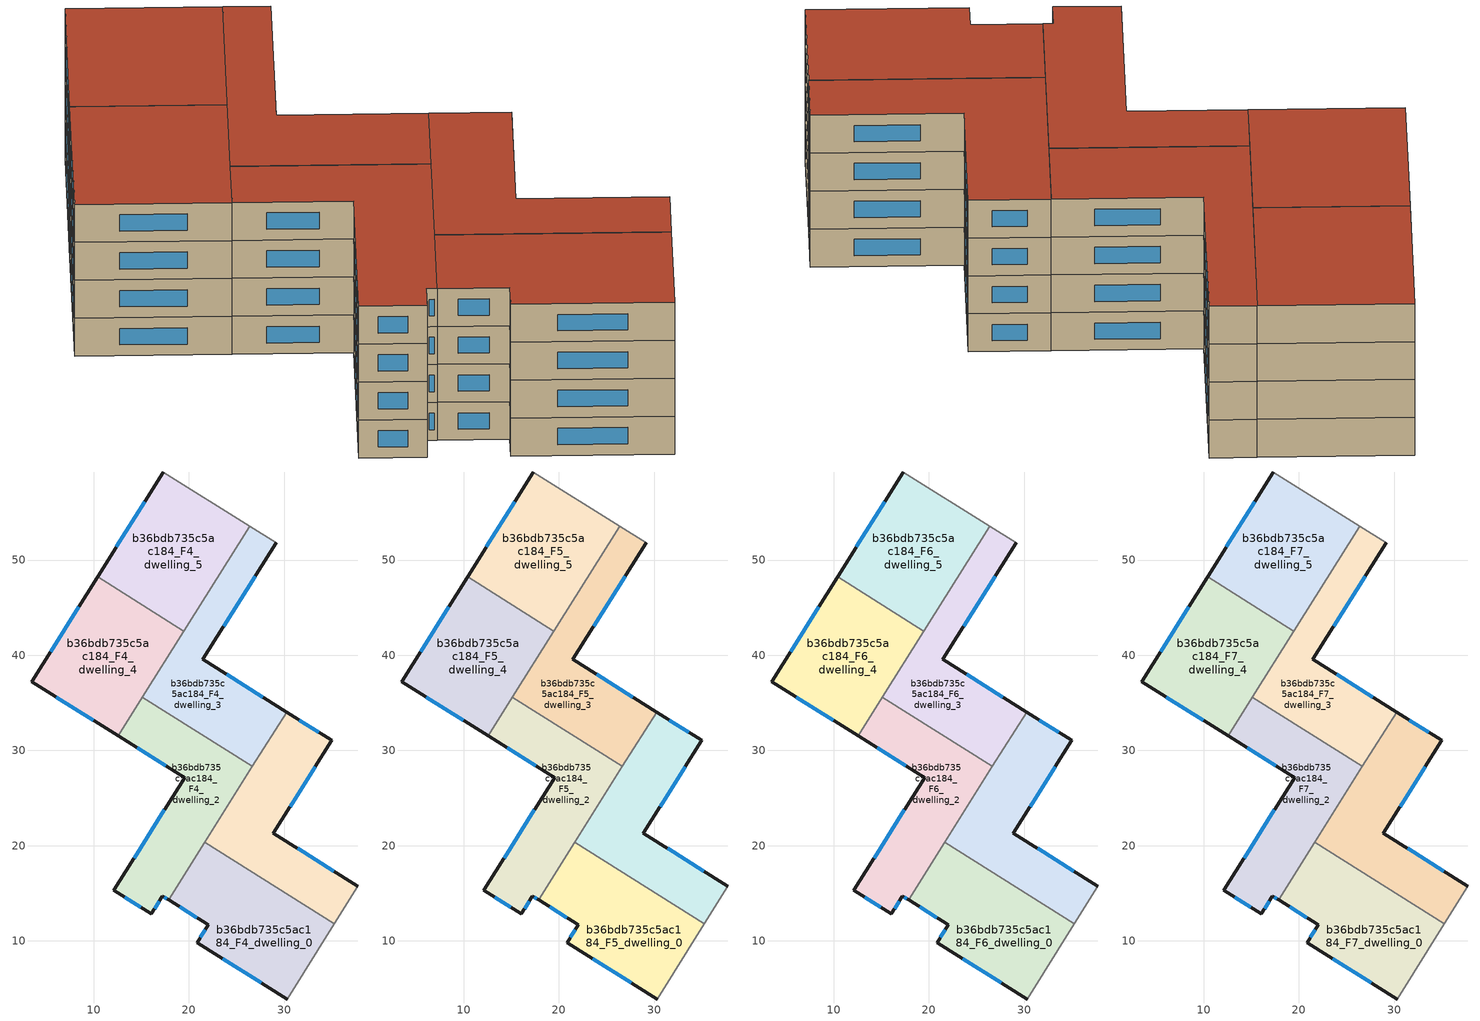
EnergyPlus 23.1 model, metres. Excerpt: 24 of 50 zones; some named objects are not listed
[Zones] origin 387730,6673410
b36bdb735c5ac184_F4_dwelling_0
 floor to b36bdb735c5ac184_F3_dwelling_0 (EU_floor_Construction): 35.28,11.8 30.32,3.89 20.87,9.82 22.04,11.69 17.88,14.3 21.67,20.34 z12
 wall outside (EU_wall_Construction): 17.88,14.3 22.04,11.69 20.87,9.82 30.32,3.89 z12:15
 wall to b36bdb735c5ac184_F4_dwelling_1 (EU_wall_Construction): 35.28,11.8 21.67,20.34 z12:15
 wall adiabatic (EU_wall_Construction): 30.32,3.89 35.28,11.8 z12:15
 wall to b36bdb735c5ac184_F4_dwelling_2 (EU_wall_Construction): 21.67,20.34 17.88,14.3 z12:15
 window (EU_Window_Construction): 19.07,13.55 20.85,12.43 / 23.57,8.12 27.62,5.58 / 21.71,11.15 21.2,10.35 z12.86:14.14
b36bdb735c5ac184_F4_dwelling_1
 floor to b36bdb735c5ac184_F3_dwelling_1 (EU_floor_Construction): 35.01,31.05 28.89,21.29 37.75,15.73 35.28,11.8 21.67,20.34 30.26,34.04 z12
 wall outside (EU_wall_Construction): 37.75,15.73 28.89,21.29 35.01,31.05 30.26,34.04 z12:15
 wall adiabatic (EU_wall_Construction): 35.28,11.8 37.75,15.73 z12:15
 wall to b36bdb735c5ac184_F4_dwelling_3 (EU_wall_Construction): 30.26,34.04 26.68,28.33 z12:15
 wall to b36bdb735c5ac184_F4_dwelling_2 (EU_wall_Construction): 26.68,28.33 21.67,20.34 z12:15
 window (EU_Window_Construction): 33.66,31.9 31.62,33.18 / 30.64,24.08 33.26,28.26 / 35.22,17.32 31.42,19.7 z12.86:14.14
b36bdb735c5ac184_F4_dwelling_2
 floor to b36bdb735c5ac184_F3_dwelling_2 (EU_floor_Construction): 26.68,28.33 17.88,14.3 17.23,14.71 16.06,12.84 12.13,15.3 19.56,27.13 12.56,31.52 15.12,35.59 z12
 wall outside (EU_wall_Construction): 12.56,31.52 19.56,27.13 12.13,15.3 16.06,12.84 17.23,14.71 17.88,14.3 z12:15
 wall to b36bdb735c5ac184_F4_dwelling_3 (EU_wall_Construction): 26.68,28.33 15.12,35.59 z12:15
 wall to b36bdb735c5ac184_F4_dwelling_4 (EU_wall_Construction): 15.12,35.59 12.56,31.52 z12:15
 window (EU_Window_Construction): 13.26,14.6 14.94,13.54 / 17.44,23.75 14.26,18.68 / 14.56,30.27 17.56,28.39 / 17.42,14.59 17.69,14.42 / 16.39,13.37 16.9,14.17 z12.86:14.14
b36bdb735c5ac184_F4_dwelling_3
 floor to b36bdb735c5ac184_F3_dwelling_3 (EU_floor_Construction): 29.16,51.82 21.47,39.55 30.26,34.04 26.68,28.33 15.12,35.59 26.39,53.56 z12
 wall outside (EU_wall_Construction): 30.26,34.04 21.47,39.55 29.16,51.82 z12:15
 wall adiabatic (EU_wall_Construction): 29.16,51.82 26.39,53.56 z12:15
 wall to b36bdb735c5ac184_F4_dwelling_5 (EU_wall_Construction): 26.39,53.56 19.48,42.54 z12:15
 wall to b36bdb735c5ac184_F4_dwelling_4 (EU_wall_Construction): 19.48,42.54 15.12,35.59 z12:15
 window (EU_Window_Construction): 23.66,43.06 26.96,48.32 / 27.75,35.61 23.98,37.98 z12.86:14.14
b36bdb735c5ac184_F4_dwelling_4
 floor to b36bdb735c5ac184_F3_dwelling_4 (EU_floor_Construction): 19.48,42.54 12.56,31.52 3.49,37.21 10.41,48.23 z12
 wall outside (EU_wall_Construction): 10.41,48.23 3.49,37.21 12.56,31.52 z12:15
 wall to b36bdb735c5ac184_F4_dwelling_5 (EU_wall_Construction): 19.48,42.54 10.41,48.23 z12:15
 window (EU_Window_Construction): 6.08,35.59 9.97,33.15 / 8.43,45.08 5.47,40.36 z12.86:14.14
b36bdb735c5ac184_F4_dwelling_5
 floor to b36bdb735c5ac184_F3_dwelling_5 (EU_floor_Construction): 26.39,53.56 19.48,42.54 10.41,48.23 17.32,59.25 z12
 wall outside (EU_wall_Construction): 17.32,59.25 10.41,48.23 z12:15
 wall adiabatic (EU_wall_Construction): 26.39,53.56 17.32,59.25 z12:15
 window (EU_Window_Construction): 15.35,56.1 12.38,51.38 z12.86:14.14
b36bdb735c5ac184_F5_dwelling_0
 floor to b36bdb735c5ac184_F4_dwelling_0 (EU_floor_Construction): 35.28,11.8 30.32,3.89 20.87,9.82 22.04,11.69 17.88,14.3 21.67,20.34 z15
 wall outside (EU_wall_Construction): 17.88,14.3 22.04,11.69 20.87,9.82 30.32,3.89 z15:18
 wall to b36bdb735c5ac184_F5_dwelling_1 (EU_wall_Construction): 35.28,11.8 21.67,20.34 z15:18
 wall adiabatic (EU_wall_Construction): 30.32,3.89 35.28,11.8 z15:18
 wall to b36bdb735c5ac184_F5_dwelling_2 (EU_wall_Construction): 21.67,20.34 17.88,14.3 z15:18
 window (EU_Window_Construction): 19.07,13.55 20.85,12.43 / 23.57,8.12 27.62,5.58 / 21.71,11.15 21.2,10.35 z15.86:17.14
b36bdb735c5ac184_F5_dwelling_1
 floor to b36bdb735c5ac184_F4_dwelling_1 (EU_floor_Construction): 35.01,31.05 28.89,21.29 37.75,15.73 35.28,11.8 21.67,20.34 30.26,34.04 z15
 wall outside (EU_wall_Construction): 37.75,15.73 28.89,21.29 35.01,31.05 30.26,34.04 z15:18
 wall adiabatic (EU_wall_Construction): 35.28,11.8 37.75,15.73 z15:18
 wall to b36bdb735c5ac184_F5_dwelling_3 (EU_wall_Construction): 30.26,34.04 26.68,28.33 z15:18
 wall to b36bdb735c5ac184_F5_dwelling_2 (EU_wall_Construction): 26.68,28.33 21.67,20.34 z15:18
 window (EU_Window_Construction): 33.66,31.9 31.62,33.18 / 30.64,24.08 33.26,28.26 / 35.22,17.32 31.42,19.7 z15.86:17.14
b36bdb735c5ac184_F5_dwelling_2
 floor to b36bdb735c5ac184_F4_dwelling_2 (EU_floor_Construction): 26.68,28.33 17.88,14.3 17.23,14.71 16.06,12.84 12.13,15.3 19.56,27.13 12.56,31.52 15.12,35.59 z15
 wall outside (EU_wall_Construction): 12.56,31.52 19.56,27.13 12.13,15.3 16.06,12.84 17.23,14.71 17.88,14.3 z15:18
 wall to b36bdb735c5ac184_F5_dwelling_3 (EU_wall_Construction): 26.68,28.33 15.12,35.59 z15:18
 wall to b36bdb735c5ac184_F5_dwelling_4 (EU_wall_Construction): 15.12,35.59 12.56,31.52 z15:18
 window (EU_Window_Construction): 13.26,14.6 14.94,13.54 / 17.44,23.75 14.26,18.68 / 14.56,30.27 17.56,28.39 / 17.42,14.59 17.69,14.42 / 16.39,13.37 16.9,14.17 z15.86:17.14
b36bdb735c5ac184_F5_dwelling_3
 floor to b36bdb735c5ac184_F4_dwelling_3 (EU_floor_Construction): 29.16,51.82 21.47,39.55 30.26,34.04 26.68,28.33 15.12,35.59 26.39,53.56 z15
 wall outside (EU_wall_Construction): 30.26,34.04 21.47,39.55 29.16,51.82 z15:18
 wall adiabatic (EU_wall_Construction): 29.16,51.82 26.39,53.56 z15:18
 wall to b36bdb735c5ac184_F5_dwelling_5 (EU_wall_Construction): 26.39,53.56 19.48,42.54 z15:18
 wall to b36bdb735c5ac184_F5_dwelling_4 (EU_wall_Construction): 19.48,42.54 15.12,35.59 z15:18
 window (EU_Window_Construction): 23.66,43.06 26.96,48.32 / 27.75,35.61 23.98,37.98 z15.86:17.14
b36bdb735c5ac184_F5_dwelling_4
 floor to b36bdb735c5ac184_F4_dwelling_4 (EU_floor_Construction): 19.48,42.54 12.56,31.52 3.49,37.21 10.41,48.23 z15
 wall outside (EU_wall_Construction): 10.41,48.23 3.49,37.21 12.56,31.52 z15:18
 wall to b36bdb735c5ac184_F5_dwelling_5 (EU_wall_Construction): 19.48,42.54 10.41,48.23 z15:18
 window (EU_Window_Construction): 6.08,35.59 9.97,33.15 / 8.43,45.08 5.47,40.36 z15.86:17.14
b36bdb735c5ac184_F5_dwelling_5
 floor to b36bdb735c5ac184_F4_dwelling_5 (EU_floor_Construction): 26.39,53.56 19.48,42.54 10.41,48.23 17.32,59.25 z15
 wall outside (EU_wall_Construction): 17.32,59.25 10.41,48.23 z15:18
 wall adiabatic (EU_wall_Construction): 26.39,53.56 17.32,59.25 z15:18
 window (EU_Window_Construction): 15.35,56.1 12.38,51.38 z15.86:17.14
b36bdb735c5ac184_F6_dwelling_0
 floor to b36bdb735c5ac184_F5_dwelling_0 (EU_floor_Construction): 35.28,11.8 30.32,3.89 20.87,9.82 22.04,11.69 17.88,14.3 21.67,20.34 z18
 wall outside (EU_wall_Construction): 17.88,14.3 22.04,11.69 20.87,9.82 30.32,3.89 z18:21
 wall to b36bdb735c5ac184_F6_dwelling_1 (EU_wall_Construction): 35.28,11.8 21.67,20.34 z18:21
 wall adiabatic (EU_wall_Construction): 30.32,3.89 35.28,11.8 z18:21
 wall to b36bdb735c5ac184_F6_dwelling_2 (EU_wall_Construction): 21.67,20.34 17.88,14.3 z18:21
 window (EU_Window_Construction): 19.07,13.55 20.85,12.43 / 23.57,8.12 27.62,5.58 / 21.71,11.15 21.2,10.35 z18.86:20.14
b36bdb735c5ac184_F6_dwelling_1
 floor to b36bdb735c5ac184_F5_dwelling_1 (EU_floor_Construction): 35.01,31.05 28.89,21.29 37.75,15.73 35.28,11.8 21.67,20.34 30.26,34.04 z18
 wall outside (EU_wall_Construction): 37.75,15.73 28.89,21.29 35.01,31.05 30.26,34.04 z18:21
 wall adiabatic (EU_wall_Construction): 35.28,11.8 37.75,15.73 z18:21
 wall to b36bdb735c5ac184_F6_dwelling_3 (EU_wall_Construction): 30.26,34.04 26.68,28.33 z18:21
 wall to b36bdb735c5ac184_F6_dwelling_2 (EU_wall_Construction): 26.68,28.33 21.67,20.34 z18:21
 window (EU_Window_Construction): 33.66,31.9 31.62,33.18 / 30.64,24.08 33.26,28.26 / 35.22,17.32 31.42,19.7 z18.86:20.14
b36bdb735c5ac184_F6_dwelling_2
 floor to b36bdb735c5ac184_F5_dwelling_2 (EU_floor_Construction): 26.68,28.33 17.88,14.3 17.23,14.71 16.06,12.84 12.13,15.3 19.56,27.13 12.56,31.52 15.12,35.59 z18
 wall outside (EU_wall_Construction): 12.56,31.52 19.56,27.13 12.13,15.3 16.06,12.84 17.23,14.71 17.88,14.3 z18:21
 wall to b36bdb735c5ac184_F6_dwelling_3 (EU_wall_Construction): 26.68,28.33 15.12,35.59 z18:21
 wall to b36bdb735c5ac184_F6_dwelling_4 (EU_wall_Construction): 15.12,35.59 12.56,31.52 z18:21
 window (EU_Window_Construction): 13.26,14.6 14.94,13.54 / 17.44,23.75 14.26,18.68 / 14.56,30.27 17.56,28.39 / 17.42,14.59 17.69,14.42 / 16.39,13.37 16.9,14.17 z18.86:20.14
b36bdb735c5ac184_F6_dwelling_3
 floor to b36bdb735c5ac184_F5_dwelling_3 (EU_floor_Construction): 29.16,51.82 21.47,39.55 30.26,34.04 26.68,28.33 15.12,35.59 26.39,53.56 z18
 wall outside (EU_wall_Construction): 30.26,34.04 21.47,39.55 29.16,51.82 z18:21
 wall adiabatic (EU_wall_Construction): 29.16,51.82 26.39,53.56 z18:21
 wall to b36bdb735c5ac184_F6_dwelling_5 (EU_wall_Construction): 26.39,53.56 19.48,42.54 z18:21
 wall to b36bdb735c5ac184_F6_dwelling_4 (EU_wall_Construction): 19.48,42.54 15.12,35.59 z18:21
 window (EU_Window_Construction): 23.66,43.06 26.96,48.32 / 27.75,35.61 23.98,37.98 z18.86:20.14
b36bdb735c5ac184_F6_dwelling_4
 floor to b36bdb735c5ac184_F5_dwelling_4 (EU_floor_Construction): 19.48,42.54 12.56,31.52 3.49,37.21 10.41,48.23 z18
 wall outside (EU_wall_Construction): 10.41,48.23 3.49,37.21 12.56,31.52 z18:21
 wall to b36bdb735c5ac184_F6_dwelling_5 (EU_wall_Construction): 19.48,42.54 10.41,48.23 z18:21
 window (EU_Window_Construction): 6.08,35.59 9.97,33.15 / 8.43,45.08 5.47,40.36 z18.86:20.14
b36bdb735c5ac184_F6_dwelling_5
 floor to b36bdb735c5ac184_F5_dwelling_5 (EU_floor_Construction): 26.39,53.56 19.48,42.54 10.41,48.23 17.32,59.25 z18
 wall outside (EU_wall_Construction): 17.32,59.25 10.41,48.23 z18:21
 wall adiabatic (EU_wall_Construction): 26.39,53.56 17.32,59.25 z18:21
 window (EU_Window_Construction): 15.35,56.1 12.38,51.38 z18.86:20.14
b36bdb735c5ac184_F7_dwelling_0
 floor to b36bdb735c5ac184_F6_dwelling_0 (EU_floor_Construction): 35.28,11.8 30.32,3.89 20.87,9.82 22.04,11.69 17.88,14.3 21.67,20.34 z21
 wall outside (EU_wall_Construction): 17.88,14.3 22.04,11.69 20.87,9.82 30.32,3.89 z21:24
 wall to b36bdb735c5ac184_F7_dwelling_1 (EU_wall_Construction): 35.28,11.8 21.67,20.34 z21:24
 wall adiabatic (EU_wall_Construction): 30.32,3.89 35.28,11.8 z21:24
 wall to b36bdb735c5ac184_F7_dwelling_2 (EU_wall_Construction): 21.67,20.34 17.88,14.3 z21:24
 window (EU_Window_Construction): 19.07,13.55 20.85,12.43 / 23.57,8.12 27.62,5.58 / 21.71,11.15 21.2,10.35 z21.86:23.14
 roof outside (EU_roof_Construction): 30.32,3.89 35.28,11.8 21.67,20.34 17.88,14.3 22.04,11.69 20.87,9.82 z24
b36bdb735c5ac184_F7_dwelling_1
 floor to b36bdb735c5ac184_F6_dwelling_1 (EU_floor_Construction): 35.01,31.05 28.89,21.29 37.75,15.73 35.28,11.8 21.67,20.34 30.26,34.04 z21
 wall outside (EU_wall_Construction): 37.75,15.73 28.89,21.29 35.01,31.05 30.26,34.04 z21:24
 wall adiabatic (EU_wall_Construction): 35.28,11.8 37.75,15.73 z21:24
 wall to b36bdb735c5ac184_F7_dwelling_3 (EU_wall_Construction): 30.26,34.04 26.68,28.33 z21:24
 wall to b36bdb735c5ac184_F7_dwelling_2 (EU_wall_Construction): 26.68,28.33 21.67,20.34 z21:24
 window (EU_Window_Construction): 33.66,31.9 31.62,33.18 / 30.64,24.08 33.26,28.26 / 35.22,17.32 31.42,19.7 z21.86:23.14
 roof outside (EU_roof_Construction): 35.28,11.8 37.75,15.73 28.89,21.29 35.01,31.05 30.26,34.04 21.67,20.34 z24
b36bdb735c5ac184_F7_dwelling_2
 floor to b36bdb735c5ac184_F6_dwelling_2 (EU_floor_Construction): 26.68,28.33 17.88,14.3 17.23,14.71 16.06,12.84 12.13,15.3 19.56,27.13 12.56,31.52 15.12,35.59 z21
 wall outside (EU_wall_Construction): 12.56,31.52 19.56,27.13 12.13,15.3 16.06,12.84 17.23,14.71 17.88,14.3 z21:24
 wall to b36bdb735c5ac184_F7_dwelling_3 (EU_wall_Construction): 26.68,28.33 15.12,35.59 z21:24
 wall to b36bdb735c5ac184_F7_dwelling_4 (EU_wall_Construction): 15.12,35.59 12.56,31.52 z21:24
 window (EU_Window_Construction): 13.26,14.6 14.94,13.54 / 17.44,23.75 14.26,18.68 / 14.56,30.27 17.56,28.39 / 17.42,14.59 17.69,14.42 / 16.39,13.37 16.9,14.17 z21.86:23.14
 roof outside (EU_roof_Construction): 17.88,14.3 26.68,28.33 15.12,35.59 12.56,31.52 19.56,27.13 12.13,15.3 16.06,12.84 17.23,14.71 z24
b36bdb735c5ac184_F7_dwelling_3
 floor to b36bdb735c5ac184_F6_dwelling_3 (EU_floor_Construction): 29.16,51.82 21.47,39.55 30.26,34.04 26.68,28.33 15.12,35.59 26.39,53.56 z21
 wall outside (EU_wall_Construction): 30.26,34.04 21.47,39.55 29.16,51.82 z21:24
 wall adiabatic (EU_wall_Construction): 29.16,51.82 26.39,53.56 z21:24
 wall to b36bdb735c5ac184_F7_dwelling_5 (EU_wall_Construction): 26.39,53.56 19.48,42.54 z21:24
 wall to b36bdb735c5ac184_F7_dwelling_4 (EU_wall_Construction): 19.48,42.54 15.12,35.59 z21:24
 window (EU_Window_Construction): 23.66,43.06 26.96,48.32 / 27.75,35.61 23.98,37.98 z21.86:23.14
 roof outside (EU_roof_Construction): 26.68,28.33 30.26,34.04 21.47,39.55 29.16,51.82 26.39,53.56 15.12,35.59 z24
b36bdb735c5ac184_F7_dwelling_4
 floor to b36bdb735c5ac184_F6_dwelling_4 (EU_floor_Construction): 19.48,42.54 12.56,31.52 3.49,37.21 10.41,48.23 z21
 wall outside (EU_wall_Construction): 10.41,48.23 3.49,37.21 12.56,31.52 z21:24
 wall to b36bdb735c5ac184_F7_dwelling_5 (EU_wall_Construction): 19.48,42.54 10.41,48.23 z21:24
 window (EU_Window_Construction): 6.08,35.59 9.97,33.15 / 8.43,45.08 5.47,40.36 z21.86:23.14
 roof outside (EU_roof_Construction): 12.56,31.52 19.48,42.54 10.41,48.23 3.49,37.21 z24
b36bdb735c5ac184_F7_dwelling_5
 floor to b36bdb735c5ac184_F6_dwelling_5 (EU_floor_Construction): 26.39,53.56 19.48,42.54 10.41,48.23 17.32,59.25 z21
 wall outside (EU_wall_Construction): 17.32,59.25 10.41,48.23 z21:24
 wall adiabatic (EU_wall_Construction): 26.39,53.56 17.32,59.25 z21:24
 window (EU_Window_Construction): 15.35,56.1 12.38,51.38 z21.86:23.14
 roof outside (EU_roof_Construction): 19.48,42.54 26.39,53.56 17.32,59.25 10.41,48.23 z24
[Building]
EU S2 Campaign: North Axis=0; Terrain=City; Solar Distribution=FullExterior
[Site:Location]
Helsinki-Vantaa.AP: Latitude=60.317; Longitude=24.963; Time Zone=2; Elevation=54.6
[SizingPeriod:WeatherFileDays]
AnnualSizingPeriod: Begin Month=1; Begin Day of Month=1; End Month=12; End Day of Month=31; Day of Week for Start Day=Monday; Use Weather File Daylight Saving Period=No; Use Weather File Rain and Snow Indicators=No
[MATERIAL]
EU_InternalMass_Material: Roughness=MediumRough; Thickness=0.1; Conductivity=1; Density=1800; Specific Heat=900; Thermal Absorptance=0.9; Solar Absorptance=0.7; Visible Absorptance=0.7
[MATERIAL:NOMASS] Roughness=MediumRough; Thermal Absorptance=0.9; Solar Absorptance=0.7; Visible Absorptance=0.7
Name | Thermal Resistance
EU_wall_NoMass | 5.91765
EU_roof_NoMass | 11.1778
EU_floor_NoMass | 6.2875
[WINDOWMATERIAL:SIMPLEGLAZINGSYSTEM]
EU_Window_SimpleGlazing: UFactor=0.994035; Solar Heat Gain Coefficient=0.7; Visible Transmittance=0.7
[CONSTRUCTION]
EU_wall_Construction: EU_wall_NoMass
EU_roof_Construction: EU_roof_NoMass
EU_floor_Construction: EU_floor_NoMass
EU_Window_Construction: EU_Window_SimpleGlazing
EU_InternalMass_Construction: EU_InternalMass_Material
[ZONE] Type=1; Multiplier=1; Ceiling Height=autocalculate; Floor Area=autocalculate; Part of Total Floor Area=Yes
Name | Volume
b36bdb735c5ac184_F4_dwelling_0; b36bdb735c5ac184_F5_dwelling_0; b36bdb735c5ac184_F6_dwelling_0; b36bdb735c5ac184_F7_dwelling_0; b36bdb735c5ac184_F4_dwelling_5; b36bdb735c5ac184_F5_dwelling_5; b36bdb735c5ac184_F6_dwelling_5; b36bdb735c5ac184_F7_dwelling_5 | 417.823
b36bdb735c5ac184_F4_dwelling_1; b36bdb735c5ac184_F5_dwelling_1; b36bdb735c5ac184_F6_dwelling_1; b36bdb735c5ac184_F7_dwelling_1 | 417.808
b36bdb735c5ac184_F4_dwelling_2; b36bdb735c5ac184_F5_dwelling_2; b36bdb735c5ac184_F6_dwelling_2; b36bdb735c5ac184_F7_dwelling_2 | 417.825
b36bdb735c5ac184_F4_dwelling_3; b36bdb735c5ac184_F5_dwelling_3; b36bdb735c5ac184_F6_dwelling_3; b36bdb735c5ac184_F7_dwelling_3 | 417.836
b36bdb735c5ac184_F4_dwelling_4; b36bdb735c5ac184_F5_dwelling_4; b36bdb735c5ac184_F6_dwelling_4; b36bdb735c5ac184_F7_dwelling_4 | 417.82
[INTERNALMASS] Construction=EU_InternalMass_Construction
Name | Zone or ZoneList | Surface Area
b36bdb735c5ac184_F4_dwelling_0_EU_InternalMass | b36bdb735c5ac184_F4_dwelling_0 | 139.275
b36bdb735c5ac184_F4_dwelling_1_EU_InternalMass | b36bdb735c5ac184_F4_dwelling_1 | 139.269
b36bdb735c5ac184_F4_dwelling_2_EU_InternalMass | b36bdb735c5ac184_F4_dwelling_2 | 139.275
b36bdb735c5ac184_F4_dwelling_3_EU_InternalMass | b36bdb735c5ac184_F4_dwelling_3 | 139.279
b36bdb735c5ac184_F4_dwelling_4_EU_InternalMass | b36bdb735c5ac184_F4_dwelling_4 | 139.274
b36bdb735c5ac184_F4_dwelling_5_EU_InternalMass | b36bdb735c5ac184_F4_dwelling_5 | 139.275
b36bdb735c5ac184_F5_dwelling_0_EU_InternalMass | b36bdb735c5ac184_F5_dwelling_0 | 139.275
b36bdb735c5ac184_F5_dwelling_1_EU_InternalMass | b36bdb735c5ac184_F5_dwelling_1 | 139.269
b36bdb735c5ac184_F5_dwelling_2_EU_InternalMass | b36bdb735c5ac184_F5_dwelling_2 | 139.275
b36bdb735c5ac184_F5_dwelling_3_EU_InternalMass | b36bdb735c5ac184_F5_dwelling_3 | 139.279
b36bdb735c5ac184_F5_dwelling_4_EU_InternalMass | b36bdb735c5ac184_F5_dwelling_4 | 139.274
b36bdb735c5ac184_F5_dwelling_5_EU_InternalMass | b36bdb735c5ac184_F5_dwelling_5 | 139.275
b36bdb735c5ac184_F6_dwelling_0_EU_InternalMass | b36bdb735c5ac184_F6_dwelling_0 | 139.275
b36bdb735c5ac184_F6_dwelling_1_EU_InternalMass | b36bdb735c5ac184_F6_dwelling_1 | 139.269
b36bdb735c5ac184_F6_dwelling_2_EU_InternalMass | b36bdb735c5ac184_F6_dwelling_2 | 139.275
b36bdb735c5ac184_F6_dwelling_3_EU_InternalMass | b36bdb735c5ac184_F6_dwelling_3 | 139.279
b36bdb735c5ac184_F6_dwelling_4_EU_InternalMass | b36bdb735c5ac184_F6_dwelling_4 | 139.274
b36bdb735c5ac184_F6_dwelling_5_EU_InternalMass | b36bdb735c5ac184_F6_dwelling_5 | 139.275
b36bdb735c5ac184_F7_dwelling_0_EU_InternalMass | b36bdb735c5ac184_F7_dwelling_0 | 139.275
b36bdb735c5ac184_F7_dwelling_1_EU_InternalMass | b36bdb735c5ac184_F7_dwelling_1 | 139.269
b36bdb735c5ac184_F7_dwelling_2_EU_InternalMass | b36bdb735c5ac184_F7_dwelling_2 | 139.275
b36bdb735c5ac184_F7_dwelling_3_EU_InternalMass | b36bdb735c5ac184_F7_dwelling_3 | 139.279
b36bdb735c5ac184_F7_dwelling_4_EU_InternalMass | b36bdb735c5ac184_F7_dwelling_4 | 139.274
b36bdb735c5ac184_F7_dwelling_5_EU_InternalMass | b36bdb735c5ac184_F7_dwelling_5 | 139.275
[OTHEREQUIPMENT] Fuel Type=Electricity; Design Level Calculation Method=Watts/Area; Power per Zone Floor Area=1; Fraction Latent=0; Fraction Radiant=0; Fraction Lost=0; Carbon Dioxide Generation Rate=0; EndUse Subcategory=EU_Step8_InternalGains
Name | Zone or ZoneList or Space or SpaceList | Schedule
EU_Step8_InternalGain_b36bdb735c5ac184_F4_dwelling_0_f000 | b36bdb735c5ac184_F4_dwelling_0 | EU_Step8_GainSchedule_b36bdb735c5ac184_F4_dwelling_0_f000
EU_Step8_InternalGain_b36bdb735c5ac184_F4_dwelling_1_f000 | b36bdb735c5ac184_F4_dwelling_1 | EU_Step8_GainSchedule_b36bdb735c5ac184_F4_dwelling_1_f000
EU_Step8_InternalGain_b36bdb735c5ac184_F4_dwelling_2_f000 | b36bdb735c5ac184_F4_dwelling_2 | EU_Step8_GainSchedule_b36bdb735c5ac184_F4_dwelling_2_f000
EU_Step8_InternalGain_b36bdb735c5ac184_F4_dwelling_3_f000 | b36bdb735c5ac184_F4_dwelling_3 | EU_Step8_GainSchedule_b36bdb735c5ac184_F4_dwelling_3_f000
EU_Step8_InternalGain_b36bdb735c5ac184_F4_dwelling_4_f000 | b36bdb735c5ac184_F4_dwelling_4 | EU_Step8_GainSchedule_b36bdb735c5ac184_F4_dwelling_4_f000
EU_Step8_InternalGain_b36bdb735c5ac184_F4_dwelling_5_f000 | b36bdb735c5ac184_F4_dwelling_5 | EU_Step8_GainSchedule_b36bdb735c5ac184_F4_dwelling_5_f000
EU_Step8_InternalGain_b36bdb735c5ac184_F5_dwelling_0_f000 | b36bdb735c5ac184_F5_dwelling_0 | EU_Step8_GainSchedule_b36bdb735c5ac184_F5_dwelling_0_f000
EU_Step8_InternalGain_b36bdb735c5ac184_F5_dwelling_1_f000 | b36bdb735c5ac184_F5_dwelling_1 | EU_Step8_GainSchedule_b36bdb735c5ac184_F5_dwelling_1_f000
EU_Step8_InternalGain_b36bdb735c5ac184_F5_dwelling_2_f000 | b36bdb735c5ac184_F5_dwelling_2 | EU_Step8_GainSchedule_b36bdb735c5ac184_F5_dwelling_2_f000
EU_Step8_InternalGain_b36bdb735c5ac184_F5_dwelling_3_f000 | b36bdb735c5ac184_F5_dwelling_3 | EU_Step8_GainSchedule_b36bdb735c5ac184_F5_dwelling_3_f000
EU_Step8_InternalGain_b36bdb735c5ac184_F5_dwelling_4_f000 | b36bdb735c5ac184_F5_dwelling_4 | EU_Step8_GainSchedule_b36bdb735c5ac184_F5_dwelling_4_f000
EU_Step8_InternalGain_b36bdb735c5ac184_F5_dwelling_5_f000 | b36bdb735c5ac184_F5_dwelling_5 | EU_Step8_GainSchedule_b36bdb735c5ac184_F5_dwelling_5_f000
EU_Step8_InternalGain_b36bdb735c5ac184_F6_dwelling_0_f000 | b36bdb735c5ac184_F6_dwelling_0 | EU_Step8_GainSchedule_b36bdb735c5ac184_F6_dwelling_0_f000
EU_Step8_InternalGain_b36bdb735c5ac184_F6_dwelling_1_f000 | b36bdb735c5ac184_F6_dwelling_1 | EU_Step8_GainSchedule_b36bdb735c5ac184_F6_dwelling_1_f000
EU_Step8_InternalGain_b36bdb735c5ac184_F6_dwelling_2_f000 | b36bdb735c5ac184_F6_dwelling_2 | EU_Step8_GainSchedule_b36bdb735c5ac184_F6_dwelling_2_f000
EU_Step8_InternalGain_b36bdb735c5ac184_F6_dwelling_3_f000 | b36bdb735c5ac184_F6_dwelling_3 | EU_Step8_GainSchedule_b36bdb735c5ac184_F6_dwelling_3_f000
EU_Step8_InternalGain_b36bdb735c5ac184_F6_dwelling_4_f000 | b36bdb735c5ac184_F6_dwelling_4 | EU_Step8_GainSchedule_b36bdb735c5ac184_F6_dwelling_4_f000
EU_Step8_InternalGain_b36bdb735c5ac184_F6_dwelling_5_f000 | b36bdb735c5ac184_F6_dwelling_5 | EU_Step8_GainSchedule_b36bdb735c5ac184_F6_dwelling_5_f000
EU_Step8_InternalGain_b36bdb735c5ac184_F7_dwelling_0_f000 | b36bdb735c5ac184_F7_dwelling_0 | EU_Step8_GainSchedule_b36bdb735c5ac184_F7_dwelling_0_f000
EU_Step8_InternalGain_b36bdb735c5ac184_F7_dwelling_1_f000 | b36bdb735c5ac184_F7_dwelling_1 | EU_Step8_GainSchedule_b36bdb735c5ac184_F7_dwelling_1_f000
EU_Step8_InternalGain_b36bdb735c5ac184_F7_dwelling_2_f000 | b36bdb735c5ac184_F7_dwelling_2 | EU_Step8_GainSchedule_b36bdb735c5ac184_F7_dwelling_2_f000
EU_Step8_InternalGain_b36bdb735c5ac184_F7_dwelling_3_f000 | b36bdb735c5ac184_F7_dwelling_3 | EU_Step8_GainSchedule_b36bdb735c5ac184_F7_dwelling_3_f000
EU_Step8_InternalGain_b36bdb735c5ac184_F7_dwelling_4_f000 | b36bdb735c5ac184_F7_dwelling_4 | EU_Step8_GainSchedule_b36bdb735c5ac184_F7_dwelling_4_f000
EU_Step8_InternalGain_b36bdb735c5ac184_F7_dwelling_5_f000 | b36bdb735c5ac184_F7_dwelling_5 | EU_Step8_GainSchedule_b36bdb735c5ac184_F7_dwelling_5_f000
[ZONEVENTILATION:DESIGNFLOWRATE] Schedule=EU_AlwaysOn; Design Flow Rate Calculation Method=AirChanges/Hour; Air Changes per Hour=0.596421; Ventilation Type=Natural; Fan Pressure Rise=0; Fan Total Efficiency=1; Constant Term Coefficient=1; Temperature Term Coefficient=0; Velocity Term Coefficient=0; Velocity Squared Term Coefficient=0; Minimum Indoor Temperature=-100; Maximum Indoor Temperature=100; Delta Temperature=-100; Minimum Outdoor Temperature=-100; Maximum Outdoor Temperature=100; Maximum Wind Speed=40
Name | Zone or ZoneList or Space or SpaceList
EU_ConstantAir_b36bdb735c5ac184_F4_dwelling_0 | b36bdb735c5ac184_F4_dwelling_0
EU_ConstantAir_b36bdb735c5ac184_F4_dwelling_1 | b36bdb735c5ac184_F4_dwelling_1
EU_ConstantAir_b36bdb735c5ac184_F4_dwelling_2 | b36bdb735c5ac184_F4_dwelling_2
EU_ConstantAir_b36bdb735c5ac184_F4_dwelling_3 | b36bdb735c5ac184_F4_dwelling_3
EU_ConstantAir_b36bdb735c5ac184_F4_dwelling_4 | b36bdb735c5ac184_F4_dwelling_4
EU_ConstantAir_b36bdb735c5ac184_F4_dwelling_5 | b36bdb735c5ac184_F4_dwelling_5
EU_ConstantAir_b36bdb735c5ac184_F5_dwelling_0 | b36bdb735c5ac184_F5_dwelling_0
EU_ConstantAir_b36bdb735c5ac184_F5_dwelling_1 | b36bdb735c5ac184_F5_dwelling_1
EU_ConstantAir_b36bdb735c5ac184_F5_dwelling_2 | b36bdb735c5ac184_F5_dwelling_2
EU_ConstantAir_b36bdb735c5ac184_F5_dwelling_3 | b36bdb735c5ac184_F5_dwelling_3
EU_ConstantAir_b36bdb735c5ac184_F5_dwelling_4 | b36bdb735c5ac184_F5_dwelling_4
EU_ConstantAir_b36bdb735c5ac184_F5_dwelling_5 | b36bdb735c5ac184_F5_dwelling_5
EU_ConstantAir_b36bdb735c5ac184_F6_dwelling_0 | b36bdb735c5ac184_F6_dwelling_0
EU_ConstantAir_b36bdb735c5ac184_F6_dwelling_1 | b36bdb735c5ac184_F6_dwelling_1
EU_ConstantAir_b36bdb735c5ac184_F6_dwelling_2 | b36bdb735c5ac184_F6_dwelling_2
EU_ConstantAir_b36bdb735c5ac184_F6_dwelling_3 | b36bdb735c5ac184_F6_dwelling_3
EU_ConstantAir_b36bdb735c5ac184_F6_dwelling_4 | b36bdb735c5ac184_F6_dwelling_4
EU_ConstantAir_b36bdb735c5ac184_F6_dwelling_5 | b36bdb735c5ac184_F6_dwelling_5
EU_ConstantAir_b36bdb735c5ac184_F7_dwelling_0 | b36bdb735c5ac184_F7_dwelling_0
EU_ConstantAir_b36bdb735c5ac184_F7_dwelling_1 | b36bdb735c5ac184_F7_dwelling_1
EU_ConstantAir_b36bdb735c5ac184_F7_dwelling_2 | b36bdb735c5ac184_F7_dwelling_2
EU_ConstantAir_b36bdb735c5ac184_F7_dwelling_3 | b36bdb735c5ac184_F7_dwelling_3
EU_ConstantAir_b36bdb735c5ac184_F7_dwelling_4 | b36bdb735c5ac184_F7_dwelling_4
EU_ConstantAir_b36bdb735c5ac184_F7_dwelling_5 | b36bdb735c5ac184_F7_dwelling_5
[HVACTEMPLATE:ZONE:IDEALLOADSAIRSYSTEM] System Availability Schedule=EU_AlwaysOn; Maximum Heating Supply Air Temperature=50; Minimum Cooling Supply Air Temperature=13; Maximum Heating Supply Air Humidity Ratio=0.0156; Minimum Cooling Supply Air Humidity Ratio=0.0077; Heating Limit=NoLimit; Cooling Limit=NoLimit; Heating Availability Schedule=EU_AlwaysOn; Cooling Availability Schedule=EU_CoolingOff; Dehumidification Control Type=ConstantSensibleHeatRatio; Cooling Sensible Heat Ratio=0.7; Dehumidification Setpoint=60; Humidification Control Type=None; Humidification Setpoint=30; Outdoor Air Method=None; Outdoor Air Flow Rate per Person=0.00944; Outdoor Air Flow Rate per Zone Floor Area=0; Outdoor Air Flow Rate per Zone=0; Demand Controlled Ventilation Type=None; Outdoor Air Economizer Type=NoEconomizer; Heat Recovery Type=None; Sensible Heat Recovery Effectiveness=0.7; Latent Heat Recovery Effectiveness=0.65
Name | Template Thermostat
b36bdb735c5ac184_F4_dwelling_0 | EU_HeatOnly_b36bdb735c5ac184_F4_dwelling_0
b36bdb735c5ac184_F4_dwelling_1 | EU_HeatOnly_b36bdb735c5ac184_F4_dwelling_1
b36bdb735c5ac184_F4_dwelling_2 | EU_HeatOnly_b36bdb735c5ac184_F4_dwelling_2
b36bdb735c5ac184_F4_dwelling_3 | EU_HeatOnly_b36bdb735c5ac184_F4_dwelling_3
b36bdb735c5ac184_F4_dwelling_4 | EU_HeatOnly_b36bdb735c5ac184_F4_dwelling_4
b36bdb735c5ac184_F4_dwelling_5 | EU_HeatOnly_b36bdb735c5ac184_F4_dwelling_5
b36bdb735c5ac184_F5_dwelling_0 | EU_HeatOnly_b36bdb735c5ac184_F5_dwelling_0
b36bdb735c5ac184_F5_dwelling_1 | EU_HeatOnly_b36bdb735c5ac184_F5_dwelling_1
b36bdb735c5ac184_F5_dwelling_2 | EU_HeatOnly_b36bdb735c5ac184_F5_dwelling_2
b36bdb735c5ac184_F5_dwelling_3 | EU_HeatOnly_b36bdb735c5ac184_F5_dwelling_3
b36bdb735c5ac184_F5_dwelling_4 | EU_HeatOnly_b36bdb735c5ac184_F5_dwelling_4
b36bdb735c5ac184_F5_dwelling_5 | EU_HeatOnly_b36bdb735c5ac184_F5_dwelling_5
b36bdb735c5ac184_F6_dwelling_0 | EU_HeatOnly_b36bdb735c5ac184_F6_dwelling_0
b36bdb735c5ac184_F6_dwelling_1 | EU_HeatOnly_b36bdb735c5ac184_F6_dwelling_1
b36bdb735c5ac184_F6_dwelling_2 | EU_HeatOnly_b36bdb735c5ac184_F6_dwelling_2
b36bdb735c5ac184_F6_dwelling_3 | EU_HeatOnly_b36bdb735c5ac184_F6_dwelling_3
b36bdb735c5ac184_F6_dwelling_4 | EU_HeatOnly_b36bdb735c5ac184_F6_dwelling_4
b36bdb735c5ac184_F6_dwelling_5 | EU_HeatOnly_b36bdb735c5ac184_F6_dwelling_5
b36bdb735c5ac184_F7_dwelling_0 | EU_HeatOnly_b36bdb735c5ac184_F7_dwelling_0
b36bdb735c5ac184_F7_dwelling_1 | EU_HeatOnly_b36bdb735c5ac184_F7_dwelling_1
b36bdb735c5ac184_F7_dwelling_2 | EU_HeatOnly_b36bdb735c5ac184_F7_dwelling_2
b36bdb735c5ac184_F7_dwelling_3 | EU_HeatOnly_b36bdb735c5ac184_F7_dwelling_3
b36bdb735c5ac184_F7_dwelling_4 | EU_HeatOnly_b36bdb735c5ac184_F7_dwelling_4
b36bdb735c5ac184_F7_dwelling_5 | EU_HeatOnly_b36bdb735c5ac184_F7_dwelling_5
[SIZING:ZONE] Zone Cooling Design Supply Air Temperature Input Method=SupplyAirTemperature; Zone Cooling Design Supply Air Temperature=13; Zone Heating Design Supply Air Temperature Input Method=SupplyAirTemperature; Zone Heating Design Supply Air Temperature=50; Zone Cooling Design Supply Air Humidity Ratio=0.008; Zone Heating Design Supply Air Humidity Ratio=0.008; Cooling Design Air Flow Method=DesignDay; Cooling Design Air Flow Rate=0; Cooling Minimum Air Flow per Zone Floor Area=0.000762; Cooling Minimum Air Flow=0; Cooling Minimum Air Flow Fraction=0.2; Heating Design Air Flow Method=DesignDay; Heating Design Air Flow Rate=0; Heating Maximum Air Flow per Zone Floor Area=0.002032; Heating Maximum Air Flow=0.141576; Heating Maximum Air Flow Fraction=0.3; Account for Dedicated Outdoor Air System=No; Dedicated Outdoor Air System Control Strategy=NeutralSupplyAir; Dedicated Outdoor Air Low Setpoint Temperature for Design=autosize; Dedicated Outdoor Air High Setpoint Temperature for Design=autosize; Zone Load Sizing Method=Sensible Load Only No Latent Load; Zone Latent Cooling Design Supply Air Humidity Ratio Input Method=HumidityRatioDifference; Zone Cooling Design Supply Air Humidity Ratio Difference=0.005; Zone Latent Heating Design Supply Air Humidity Ratio Input Method=HumidityRatioDifference; Zone Humidification Design Supply Air Humidity Ratio Difference=0.005
b36bdb735c5ac184_F4_dwelling_0; b36bdb735c5ac184_F4_dwelling_1; b36bdb735c5ac184_F4_dwelling_2; b36bdb735c5ac184_F4_dwelling_3; b36bdb735c5ac184_F4_dwelling_4; b36bdb735c5ac184_F4_dwelling_5; b36bdb735c5ac184_F5_dwelling_0; b36bdb735c5ac184_F5_dwelling_1; b36bdb735c5ac184_F5_dwelling_2; b36bdb735c5ac184_F5_dwelling_3; b36bdb735c5ac184_F5_dwelling_4; b36bdb735c5ac184_F5_dwelling_5; b36bdb735c5ac184_F6_dwelling_0; b36bdb735c5ac184_F6_dwelling_1; b36bdb735c5ac184_F6_dwelling_2; b36bdb735c5ac184_F6_dwelling_3; b36bdb735c5ac184_F6_dwelling_4; b36bdb735c5ac184_F6_dwelling_5; b36bdb735c5ac184_F7_dwelling_0; b36bdb735c5ac184_F7_dwelling_1; b36bdb735c5ac184_F7_dwelling_2; b36bdb735c5ac184_F7_dwelling_3; b36bdb735c5ac184_F7_dwelling_4; b36bdb735c5ac184_F7_dwelling_5
[SCHEDULE:CONSTANT]
Name | Hourly Value
EU_AlwaysOn | 1
EU_CoolingOff | 0
[SCHEDULE:FILE] Column Number=1; Rows to Skip at Top=0; Number of Hours of Data=8760; Column Separator=Comma; Interpolate to Timestep=No; Minutes per Item=60; Adjust Schedule for Daylight Savings=Yes
Name | File
EU_Step8_GainSchedule_b36bdb735c5ac184_F4_dwelling_0_f000 | ../../schedules/b36bdb735c5ac184/b36bdb735c5ac184_F4_dwelling_0_f000_gain.csv
EU_Step8_GainSchedule_b36bdb735c5ac184_F4_dwelling_1_f000 | ../../schedules/b36bdb735c5ac184/b36bdb735c5ac184_F4_dwelling_1_f000_gain.csv
EU_Step8_GainSchedule_b36bdb735c5ac184_F4_dwelling_2_f000 | ../../schedules/b36bdb735c5ac184/b36bdb735c5ac184_F4_dwelling_2_f000_gain.csv
EU_Step8_GainSchedule_b36bdb735c5ac184_F4_dwelling_3_f000 | ../../schedules/b36bdb735c5ac184/b36bdb735c5ac184_F4_dwelling_3_f000_gain.csv
EU_Step8_GainSchedule_b36bdb735c5ac184_F4_dwelling_4_f000 | ../../schedules/b36bdb735c5ac184/b36bdb735c5ac184_F4_dwelling_4_f000_gain.csv
EU_Step8_GainSchedule_b36bdb735c5ac184_F4_dwelling_5_f000 | ../../schedules/b36bdb735c5ac184/b36bdb735c5ac184_F4_dwelling_5_f000_gain.csv
EU_Step8_GainSchedule_b36bdb735c5ac184_F5_dwelling_0_f000 | ../../schedules/b36bdb735c5ac184/b36bdb735c5ac184_F5_dwelling_0_f000_gain.csv
EU_Step8_GainSchedule_b36bdb735c5ac184_F5_dwelling_1_f000 | ../../schedules/b36bdb735c5ac184/b36bdb735c5ac184_F5_dwelling_1_f000_gain.csv
EU_Step8_GainSchedule_b36bdb735c5ac184_F5_dwelling_2_f000 | ../../schedules/b36bdb735c5ac184/b36bdb735c5ac184_F5_dwelling_2_f000_gain.csv
EU_Step8_GainSchedule_b36bdb735c5ac184_F5_dwelling_3_f000 | ../../schedules/b36bdb735c5ac184/b36bdb735c5ac184_F5_dwelling_3_f000_gain.csv
EU_Step8_GainSchedule_b36bdb735c5ac184_F5_dwelling_4_f000 | ../../schedules/b36bdb735c5ac184/b36bdb735c5ac184_F5_dwelling_4_f000_gain.csv
EU_Step8_GainSchedule_b36bdb735c5ac184_F5_dwelling_5_f000 | ../../schedules/b36bdb735c5ac184/b36bdb735c5ac184_F5_dwelling_5_f000_gain.csv
EU_Step8_GainSchedule_b36bdb735c5ac184_F6_dwelling_0_f000 | ../../schedules/b36bdb735c5ac184/b36bdb735c5ac184_F6_dwelling_0_f000_gain.csv
EU_Step8_GainSchedule_b36bdb735c5ac184_F6_dwelling_1_f000 | ../../schedules/b36bdb735c5ac184/b36bdb735c5ac184_F6_dwelling_1_f000_gain.csv
EU_Step8_GainSchedule_b36bdb735c5ac184_F6_dwelling_2_f000 | ../../schedules/b36bdb735c5ac184/b36bdb735c5ac184_F6_dwelling_2_f000_gain.csv
EU_Step8_GainSchedule_b36bdb735c5ac184_F6_dwelling_3_f000 | ../../schedules/b36bdb735c5ac184/b36bdb735c5ac184_F6_dwelling_3_f000_gain.csv
EU_Step8_GainSchedule_b36bdb735c5ac184_F6_dwelling_4_f000 | ../../schedules/b36bdb735c5ac184/b36bdb735c5ac184_F6_dwelling_4_f000_gain.csv
EU_Step8_GainSchedule_b36bdb735c5ac184_F6_dwelling_5_f000 | ../../schedules/b36bdb735c5ac184/b36bdb735c5ac184_F6_dwelling_5_f000_gain.csv
EU_Step8_GainSchedule_b36bdb735c5ac184_F7_dwelling_0_f000 | ../../schedules/b36bdb735c5ac184/b36bdb735c5ac184_F7_dwelling_0_f000_gain.csv
EU_Step8_GainSchedule_b36bdb735c5ac184_F7_dwelling_1_f000 | ../../schedules/b36bdb735c5ac184/b36bdb735c5ac184_F7_dwelling_1_f000_gain.csv
EU_Step8_GainSchedule_b36bdb735c5ac184_F7_dwelling_2_f000 | ../../schedules/b36bdb735c5ac184/b36bdb735c5ac184_F7_dwelling_2_f000_gain.csv
EU_Step8_GainSchedule_b36bdb735c5ac184_F7_dwelling_3_f000 | ../../schedules/b36bdb735c5ac184/b36bdb735c5ac184_F7_dwelling_3_f000_gain.csv
EU_Step8_GainSchedule_b36bdb735c5ac184_F7_dwelling_4_f000 | ../../schedules/b36bdb735c5ac184/b36bdb735c5ac184_F7_dwelling_4_f000_gain.csv
EU_Step8_GainSchedule_b36bdb735c5ac184_F7_dwelling_5_f000 | ../../schedules/b36bdb735c5ac184/b36bdb735c5ac184_F7_dwelling_5_f000_gain.csv
